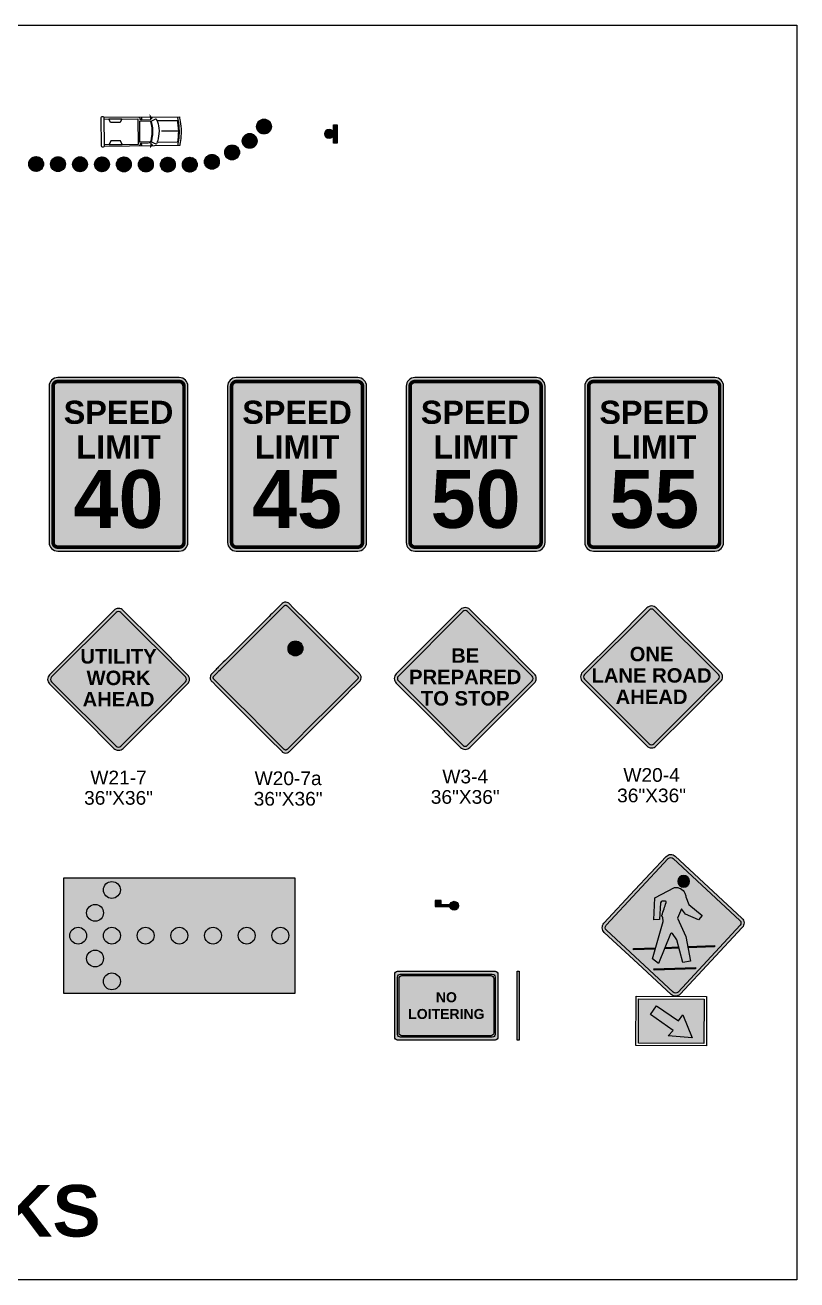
# Model space of a CAD drawing. Header units: inches. Extents: x -12627 to 89034, y -36671 to 6536.
# Drawn here: x 1472 to 2966, y -377 to 2053 of the extents above; entities that cross this region are included whole.
import ezdxf
from ezdxf.enums import TextEntityAlignment as Align

# ---------------------------------------------------------------- set-up
doc = ezdxf.new("R2010")
doc.units = ezdxf.units.IN
doc.header["$MEASUREMENT"] = 0
doc.set_wipeout_variables(frame=1)
doc.layers.add('05 (E) Street Markings', color=9, linetype='Continuous', true_color=0xc0c8ca)
doc.layers.add('07 (E) Equipment', color=1, linetype='Continuous')
doc.layers.add('Traffic Control Plan', color=30, linetype='Continuous')
doc.styles.add('ARIAL', font='arial.ttf')
doc.styles.add('ARIAL BOLD', font='arialbd.ttf')
pattern_1 = [(45, (-129354.1903, 387831.8906), (-0.6331105702, 0.6331105702), [])]

# ---------------------------------------------------------------- blocks, each defined once
blk = doc.blocks.new('UTILITY WORK AHEAD 36x36 W21-7 Orange')
at = {"true_color": 0xff7f00}
h = blk.add_hatch(color=30, dxfattribs=at)
h.dxf.hatch_style = 1
edge = h.paths.add_edge_path()
edge.add_line((-1.59, 48.39), (-12.73, 37.25))
edge.add_line((-12.73, 37.25), (-23.86, 26.11))
edge.add_arc((-22.27, 24.52), 2.25, 135, 225)
edge.add_line((-23.86, 22.93), (-12.73, 11.8))
edge.add_line((-12.73, 11.8), (-1.59, 0.66))
edge.add_arc((0, 2.25), 2.25, 225, 315)
edge.add_line((1.59, 0.66), (12.73, 11.8))
edge.add_line((12.73, 11.8), (23.86, 22.93))
edge.add_arc((22.27, 24.52), 2.25, 315, 405)
edge.add_line((23.86, 26.11), (12.73, 37.25))
edge.add_line((12.73, 37.25), (1.59, 48.39))
edge.add_arc((0, 46.8), 2.25, 45, 135)
at = {"color": 250}
for points in [[(-1.59, 48.39), (-12.73, 37.25), (-23.86, 26.11, 0.414214), (-23.86, 22.93), (-12.73, 11.8), (-1.59, 0.66, 0.414214), (1.59, 0.66), (12.73, 11.8), (23.86, 22.93, 0.414214), (23.86, 26.11), (12.73, 37.25), (1.59, 48.39, 0.414214)], [(0.84, 1.41), (23.11, 23.68, 0.414214), (23.11, 25.36), (0.84, 47.64, 0.414214), (-0.84, 47.64), (-23.11, 25.36, 0.414214), (-23.11, 23.68), (-0.84, 1.41, 0.414214)]]:
    blk.add_lwpolyline(points, format="xyb", close=True, dxfattribs=at)
at = {"color": 250, "style": 'ARIAL BOLD'}
for s, p in [('UTILITY', (0, 32.44)), ('WORK', (0, 25.04)), ('AHEAD', (0, 17.65))]:
    blk.add_text(s, height=5, dxfattribs=at).set_placement(p, align=Align.MIDDLE)
blk.add_wipeout([(-19.15, -3.44), (17.67, -3.44), (17.67, -22.62), (-19.15, -22.62)])
at = {"style": 'ARIAL'}
for tag, p in [('SIGN_NO.', (0, -9.38)), ('SIGN_DIM', (0, -16.45))]:
    blk.add_attdef(tag, text='', height=4.73, dxfattribs=at).set_placement(p, align=Align.MIDDLE)
blk = doc.blocks.new('SPEED LIMIT 24x30 R2-1 White')
at = {"true_color": 0xffffff}
h = blk.add_hatch(color=7, dxfattribs=at)
edge = h.paths.add_edge_path()
edge.add_line((12, 1.5), (12, 28.5))
edge.add_arc((10.5, 28.5), 1.5, 0, 90)
edge.add_line((10.5, 30), (-10.5, 30))
edge.add_arc((-10.5, 28.5), 1.5, 90, 180)
edge.add_line((-12, 28.5), (-12, 1.5))
edge.add_arc((-10.5, 1.5), 1.5, 180, 270)
edge.add_line((-10.5, 0), (10.5, 0))
edge.add_arc((10.5, 1.5), 1.5, 270, 360)
blk.add_lwpolyline([(10.5, 30), (0, 30), (-10.5, 30, 0.41421356), (-12, 28.5), (-12, 15), (-12, 1.5, 0.41421356), (-10.5, 0), (0, 0), (10.5, 0, 0.41421356), (12, 1.5), (12, 15), (12, 28.5, 0.41421356)], format="xyb", close=True)
at = {"color": 18, "true_color": 0x000000, "const_width": 0.625}
blk.add_lwpolyline([(10.5, 29.3125), (-10.5, 29.3125, 0.41421356), (-11.3125, 28.5), (-11.3125, 1.5, 0.41421356), (-10.5, 0.6875), (10.5, 0.6875, 0.41421356), (11.3125, 1.5), (11.3125, 28.5, 0.41421356)], format="xyb", close=True, dxfattribs=at)
at = {"color": 18, "true_color": 0x000000, "style": 'ARIAL BOLD'}
for s, p in [('SPEED', (0, 22)), ('LIMIT', (0, 16))]:
    blk.add_text(s, height=4, dxfattribs=at).set_placement(p, align=Align.CENTER)
blk.add_attdef('SPEED', text='', height=10, dxfattribs=at).set_placement((0, 4), align=Align.CENTER)
blk = doc.blocks.new('traffic cone')
at = {"color": 30, "linetype": 'Continuous', "true_color": 0xff7f00}
for p, q in [((-1.11, 0.01), (-0.01, 1.11)), ((-1.11, -0.11), (0.11, 1.11)), ((-1.1, 0.15), (-0.15, 1.1)), ((-1.09, -0.23), (0.23, 1.09)), ((-1.07, 0.32), (-0.32, 1.07)), ((-1.06, -0.33), (0.33, 1.06)), ((-1.03, -0.43), (0.43, 1.03)), ((-0.99, -0.52), (0.52, 0.99)), ((-0.97, 0.55), (-0.55, 0.97)), ((-0.94, -0.6), (0.6, 0.94)), ((-0.88, -0.68), (0.68, 0.88)), ((-0.82, -0.75), (0.75, 0.82)), ((-0.76, -0.81), (0.81, 0.76)), ((-0.69, -0.88), (0.88, 0.69)), ((-0.61, -0.93), (0.93, 0.61)), ((-0.53, -0.98), (0.98, 0.53)), ((-0.44, -1.02), (1.02, 0.44)), ((-0.35, -1.06), (1.06, 0.35)), ((-0.24, -1.09), (1.09, 0.24)), ((-0.13, -1.11), (1.11, 0.13)), ((-0.01, -1.11), (1.11, 0.01)), ((0.13, -1.11), (1.11, -0.13)), ((0.29, -1.07), (1.07, -0.29)), ((0.51, -0.99), (0.99, -0.51))]:
    blk.add_line(p, q, dxfattribs=at)
blk.add_circle((0, 0), 1.11)
blk = doc.blocks.new('car')
for points in [[(-1.81, 6.17), (-1.81, 7.95), (-2.2, 8.34), (-2.78, 7.8), (-1.97, 7.89), (-1.97, 6.17)], [(1.76, 6.17), (1.76, 7.95), (2.15, 8.34), (2.73, 7.8), (1.92, 7.89), (1.92, 6.17)]]:
    blk.add_hatch(color=256).paths.add_polyline_path(points)
for p, q in [((-2.33, 12.62), (-2.38, 0.43)), ((-1.81, 12.26), (-1.81, 9.14)), ((-0.02, 12.43), (-0.02, 9.71)), ((1.71, 9.06), (1.71, 12.27)), ((2.38, 0.43), (2.27, 12.62)), ((-2.07, 8.85), (-1.75, 8.07)), ((1.65, 8.06), (2.01, 8.85)), ((-2.29, 6.49), (-1.83, 6.49)), ((-1.83, 6.49), (-2.29, 6.11)), ((-1.73, 7.91), (-1.73, 6.22)), ((-1.73, 6.22), (1.67, 6.22)), ((1.67, 6.22), (1.67, 7.89)), ((2.29, 6.49), (1.82, 6.49)), ((1.82, 6.49), (2.29, 6.11)), ((2.02, 5.9), (-2.11, 5.9)), ((-2.11, 5.9), (-2.11, 0.5)), ((2.02, 0.5), (2.02, 5.9)), ((-2.06, 1.24), (-2.06, 3.34)), ((-2.06, 3.34), (-1.47, 3.07)), ((-1.47, 3.07), (-1.47, 1.51)), ((2.08, 3.34), (1.49, 3.07)), ((1.49, 3.07), (1.49, 1.51)), ((2.08, 1.24), (2.08, 3.34)), ((-2.48, 0.28), (-2.48, 0.16)), ((2.33, 0.43), (-2.33, 0.43)), ((-2.33, 0), (2.33, 0)), ((-2.11, 0.5), (2.02, 0.5)), ((-1.47, 1.51), (-2.06, 1.24)), ((1.49, 1.51), (2.08, 1.24)), ((2.48, 0.16), (2.48, 0.28))]:
    blk.add_line(p, q)
for centre, start, end in [((-2.33, 0.28), 90.105, 179.8154), ((-2.33, 0.16), 180.2984, 269.8607), ((2.33, 0.28), 0.1509, 89.7695), ((2.33, 0.16), 270.2648, 359.7352)]:
    blk.add_arc(centre, 0.156, start, end)
for points in [[(-0.05, 12.88), (-1.05, 12.88), (-2.33, 12.62), (-2.33, 12.62)], [(0.03, 12.55), (-0.97, 12.55), (-2.25, 12.3), (-2.25, 12.3)], [(-0.02, 12.43), (-0.63, 12.43), (-1.34, 12.33), (-1.81, 12.26)], [(2.27, 12.62), (2.27, 12.62), (1.01, 12.88), (-0.05, 12.88)], [(1.71, 12.27), (1.26, 12.34), (0.59, 12.43), (-0.02, 12.43)], [(2.3, 12.3), (2.3, 12.3), (1.08, 12.55), (0.03, 12.55)], [(0.03, 9.31), (-1.23, 9.31), (-2.07, 8.85), (-2.07, 8.85)], [(-1.75, 8.07), (-1.75, 8.07), (-0.69, 8.34), (0, 8.34)], [(0.02, 8.18), (-0.67, 8.18), (-1.73, 7.91), (-1.73, 7.91)], [(0, 8.34), (0.68, 8.34), (1.65, 8.06), (1.65, 8.06)], [(1.67, 7.89), (1.67, 7.89), (0.7, 8.18), (0.02, 8.18)], [(2.01, 8.85), (2.01, 8.85), (1.29, 9.31), (0.03, 9.31)]]:
    blk.add_open_spline(points, degree=3)
blk = doc.blocks.new('Arrow Board Double Full')
h = blk.add_hatch(color=250)
h.dxf.hatch_style = 1
h.paths.add_polyline_path([(-48, 48), (48, 48), (48, 0), (-48, 0)])
at = {"true_color": 0xffff00}
h = blk.add_hatch(color=2, dxfattribs=at)
edge = h.paths.add_edge_path()
edge.add_arc((-28, 43), 3.5, 191.4592, 452.8423)
edge.add_arc((-28, 43), 3.5, 92.8423, 191.4592)
h = blk.add_hatch(color=2, dxfattribs=at)
edge = h.paths.add_edge_path()
edge.add_arc((-35, 33.5), 3.5, 191.4592, 452.8423)
edge.add_arc((-35, 33.5), 3.5, 92.8423, 191.4592)
h = blk.add_hatch(color=2, dxfattribs=at)
edge = h.paths.add_edge_path()
edge.add_arc((-42, 24), 3.5, 191.4592, 452.8423)
edge.add_arc((-42, 24), 3.5, 92.8423, 191.4592)
h = blk.add_hatch(color=2, dxfattribs=at)
edge = h.paths.add_edge_path()
edge.add_arc((-28, 24), 3.5, 191.4592, 452.8423)
edge.add_arc((-28, 24), 3.5, 92.8423, 191.4592)
h = blk.add_hatch(color=2, dxfattribs=at)
edge = h.paths.add_edge_path()
edge.add_arc((-14, 24), 3.5, 191.4592, 452.8423)
edge.add_arc((-14, 24), 3.5, 92.8423, 191.4592)
h = blk.add_hatch(color=2, dxfattribs=at)
edge = h.paths.add_edge_path()
edge.add_arc((0, 24), 3.5, 191.4592, 452.8423)
edge.add_arc((0, 24), 3.5, 92.8423, 191.4592)
h = blk.add_hatch(color=2, dxfattribs=at)
edge = h.paths.add_edge_path()
edge.add_arc((14, 24), 3.5, 191.4592, 452.8423)
edge.add_arc((14, 24), 3.5, 92.8423, 191.4592)
h = blk.add_hatch(color=2, dxfattribs=at)
edge = h.paths.add_edge_path()
edge.add_arc((28, 24), 3.5, 191.4592, 452.8423)
edge.add_arc((28, 24), 3.5, 92.8423, 191.4592)
h = blk.add_hatch(color=2, dxfattribs=at)
edge = h.paths.add_edge_path()
edge.add_arc((42, 24), 3.5, 191.4592, 452.8423)
edge.add_arc((42, 24), 3.5, 92.8423, 191.4592)
h = blk.add_hatch(color=2, dxfattribs=at)
edge = h.paths.add_edge_path()
edge.add_arc((-35, 14.5), 3.5, 191.4592, 452.8423)
edge.add_arc((-35, 14.5), 3.5, 92.8423, 191.4592)
h = blk.add_hatch(color=2, dxfattribs=at)
edge = h.paths.add_edge_path()
edge.add_arc((-28, 5), 3.5, 191.4592, 452.8423)
edge.add_arc((-28, 5), 3.5, 92.8423, 191.4592)
blk.add_lwpolyline([(-48, 48), (48, 48), (48, 0), (-48, 0)], close=True)
at = {"color": 2, "true_color": 0xffff00}
for centre in [(-28, 43), (-35, 33.5), (-42, 24), (-28, 24), (-14, 24), (0, 24), (14, 24), (28, 24), (42, 24), (-35, 14.5), (-28, 5)]:
    blk.add_circle(centre, 3.5, dxfattribs=at)
blk = doc.blocks.new('4U6')
at = {"true_color": 0xff7f00}
h = blk.add_hatch(color=30, dxfattribs=at)
h.dxf.hatch_style = 1
edge = h.paths.add_edge_path()
edge.add_line((19997.4, -24140.9), (19935, -24203.2))
edge.add_line((19935, -24203.2), (19872.6, -24265.6))
edge.add_arc((19881.5, -24274.5), 12.6, 135, 225)
edge.add_line((19872.6, -24283.4), (19935, -24345.8))
edge.add_line((19935, -24345.8), (19997.4, -24408.2))
edge.add_arc((20006.3, -24399.3), 12.6, 225, 315)
edge.add_line((20015.2, -24408.2), (20077.5, -24345.8))
edge.add_line((20077.5, -24345.8), (20139.9, -24283.4))
edge.add_arc((20131, -24274.5), 12.6, 315, 405)
edge.add_line((20139.9, -24265.6), (20077.5, -24203.2))
edge.add_line((20077.5, -24203.2), (20015.2, -24140.9))
edge.add_arc((20006.3, -24149.8), 12.6, 45, 135)
at = {"color": 250}
for points in [[(19997.4, -24140.9), (19935, -24203.2), (19872.6, -24265.6, 0.414214), (19872.6, -24283.4), (19935, -24345.8), (19997.4, -24408.2, 0.414214), (20015.2, -24408.2), (20077.5, -24345.8), (20139.9, -24283.4, 0.414214), (20139.9, -24265.6), (20077.5, -24203.2), (20015.2, -24140.9, 0.414214)], [(20011, -24404), (20135.7, -24279.2, 0.414214), (20135.7, -24269.8), (20011, -24145.1, 0.414214), (20001.6, -24145.1), (19876.8, -24269.8, 0.414214), (19876.8, -24279.2), (20001.6, -24404, 0.414214)]]:
    blk.add_lwpolyline(points, format="xyb", close=True, dxfattribs=at)
at = {"color": 250, "style": 'ARIAL BOLD'}
for s, p in [('ONE', (20006.3, -24230.2)), ('LANE ROAD', (20006.3, -24271.6)), ('AHEAD', (20006.3, -24313))]:
    blk.add_text(s, height=28, dxfattribs=at).set_placement(p, align=Align.MIDDLE)
blk.add_wipeout([(19912.6, -24441.1), (20097.1, -24441.1), (20097.1, -24525.2), (19912.6, -24525.2)])
at = {"style": 'ARIAL'}
for tag, p in [('W21-4', (20006.3, -24464.4)), ('36"X36"', (20006.3, -24504))]:
    blk.add_attdef(tag, text='', height=26.5, dxfattribs=at).set_placement(p, align=Align.MIDDLE)
blk = doc.blocks.new('QE')
at = {"true_color": 0xff7f00}
h = blk.add_hatch(color=30, dxfattribs=at)
h.dxf.hatch_style = 1
edge = h.paths.add_edge_path()
edge.add_line((20393.5, -23787.5), (20331.1, -23849.8))
edge.add_line((20331.1, -23849.8), (20268.8, -23912.2))
edge.add_arc((20277.7, -23921.1), 12.6, 135, 225)
edge.add_line((20268.8, -23930), (20331.1, -23992.4))
edge.add_line((20331.1, -23992.4), (20393.5, -24054.7))
edge.add_arc((20402.4, -24045.8), 12.6, 225, 315)
edge.add_line((20411.3, -24054.7), (20473.7, -23992.4))
edge.add_line((20473.7, -23992.4), (20536.1, -23930))
edge.add_arc((20527.1, -23921.1), 12.6, 315, 405)
edge.add_line((20536.1, -23912.2), (20473.7, -23849.8))
edge.add_line((20473.7, -23849.8), (20411.3, -23787.5))
edge.add_arc((20402.4, -23796.4), 12.6, 45, 135)
at = {"color": 250}
for points in [[(20393.5, -23787.5), (20331.1, -23849.8), (20268.8, -23912.2, 0.414214), (20268.8, -23930), (20331.1, -23992.4), (20393.5, -24054.7, 0.414214), (20411.3, -24054.7), (20473.7, -23992.4), (20536.1, -23930, 0.414214), (20536.1, -23912.2), (20473.7, -23849.8), (20411.3, -23787.5, 0.414214)], [(20407.1, -24050.5), (20531.8, -23925.8, 0.414214), (20531.8, -23916.4), (20407.1, -23791.7, 0.414214), (20397.7, -23791.7), (20273, -23916.4, 0.414214), (20273, -23925.8), (20397.7, -24050.5, 0.414214)]]:
    blk.add_lwpolyline(points, format="xyb", close=True, dxfattribs=at)
at = {"color": 250, "style": 'ARIAL BOLD'}
for s, p in [('BE', (20402.4, -23876.8)), ('PREPARED', (20402.4, -23918.2)), ('TO STOP', (20402.4, -23959.6))]:
    blk.add_text(s, height=28, dxfattribs=at).set_placement(p, align=Align.MIDDLE)
blk.add_wipeout([(20294.5, -24076.1), (20515.3, -24076.1), (20515.3, -24179.4), (20294.5, -24179.4)])
at = {"style": 'ARIAL'}
for tag, p in [('SIGN_NO.', (20402.4, -24111)), ('SIGN_DIM', (20402.4, -24150.5))]:
    blk.add_attdef(tag, text='', height=26.5, dxfattribs=at).set_placement(p, align=Align.MIDDLE)
blk = doc.blocks.new('HT')
at = {"true_color": 0xff7f00}
h = blk.add_hatch(color=30, dxfattribs=at)
h.dxf.hatch_style = 1
edge = h.paths.add_edge_path()
edge.add_line((23659.9, -23498.5), (23796.1, -23362.3))
edge.add_spline(control_points=[(23796.1, -23362.3), (23799.9, -23358.4), (23806.3, -23358.4), (23810.1, -23362.3)], knot_values=[0, 0, 0, 0, 1, 1, 1, 1], degree=3, periodic=0)
edge.add_line((23810.1, -23362.3), (23946.4, -23498.5))
edge.add_spline(control_points=[(23946.4, -23498.5), (23950.3, -23502.4), (23950.3, -23508.7), (23946.4, -23512.6)], knot_values=[0, 0, 0, 0, 1, 1, 1, 1], degree=3, periodic=0)
edge.add_line((23946.4, -23512.6), (23810.2, -23648.8))
edge.add_spline(control_points=[(23810.2, -23648.8), (23806.3, -23652.6), (23800, -23652.6), (23796.1, -23648.8)], knot_values=[0, 0, 0, 0, 1, 1, 1, 1], degree=3, periodic=0)
edge.add_line((23796.1, -23648.8), (23659.9, -23512.6))
edge.add_spline(control_points=[(23659.9, -23512.6), (23656, -23508.7), (23656, -23502.4), (23659.9, -23498.5)], knot_values=[0, 0, 0, 0, 1, 1, 1, 1], degree=3, periodic=0)
h = blk.add_hatch(color=30, dxfattribs=at)
h.dxf.hatch_style = 1
edge = h.paths.add_edge_path()
edge.add_line((23663.6, -23502.3), (23799.9, -23366.1))
edge.add_spline(control_points=[(23799.9, -23366.1), (23801.7, -23364.3), (23804.6, -23364.3), (23806.3, -23366.1)], knot_values=[0, 0, 0, 0, 1, 1, 1, 1], degree=3, periodic=0)
edge.add_line((23806.3, -23366.1), (23942.6, -23502.3))
edge.add_spline(control_points=[(23942.6, -23502.3), (23944.4, -23504.1), (23944.4, -23507), (23942.6, -23508.8)], knot_values=[0, 0, 0, 0, 1, 1, 1, 1], degree=3, periodic=0)
edge.add_line((23942.6, -23508.8), (23806.4, -23645))
edge.add_spline(control_points=[(23806.4, -23645), (23804.6, -23646.8), (23801.7, -23646.8), (23799.9, -23645)], knot_values=[0, 0, 0, 0, 1, 1, 1, 1], degree=3, periodic=0)
edge.add_line((23799.9, -23645), (23663.6, -23508.8))
edge.add_spline(control_points=[(23663.6, -23508.8), (23661.9, -23507), (23661.9, -23504.1), (23663.6, -23502.3)], knot_values=[0, 0, 0, 0, 1, 1, 1, 1], degree=3, periodic=0)
h = blk.add_hatch(color=7)
edge = h.paths.add_edge_path()
edge.add_arc((23822.1, -23449), 14.4, 0, 360)
h = blk.add_hatch(color=7)
h.paths.add_polyline_path([(23754.8, -23463.8), (23840.3, -23463.8), (23872.1, -23470.1), (23877.2, -23455.2), (23885.7, -23457), (23879, -23484.5), (23840.7, -23481.7), (23848, -23594.9), (23839.5, -23594.9), (23823.6, -23530.1), (23812.9, -23594.9), (23804.8, -23594.9), (23804.1, -23481.9), (23754.8, -23472.4)])
h.paths.add_polyline_path([(23714.5, -23463.8), (23751.6, -23463.8), (23751.6, -23509.9), (23714.5, -23509.9), (23714.5, -23463.8), (23714.5, -23509.9)])
at = {"color": 7}
blk.add_circle((23822.1, -23449), 14.4, dxfattribs=at)
at = {"color": 7, "linetype": 'Continuous'}
blk.add_arc((23812.8, -23359.6), 3.81, 225, 225.0126, dxfattribs=at)
for points, knots in [([(23810.1, -23362.3), (23855.1, -23407.2), (23900.1, -23452.2), (23945.5, -23497.6), (23945.9, -23498), (23946.4, -23498.5), (23947.1, -23499.2), (23947.6, -23499.9), (23948.5, -23501.5), (23948.8, -23502.3), (23949.4, -23504.9), (23949.4, -23506.8), (23948.5, -23509.6), (23948, -23510.7), (23947, -23512), (23946.7, -23512.3), (23946.4, -23512.6), (23901.5, -23557.5), (23856.5, -23602.5), (23811.1, -23647.9), (23810.7, -23648.3), (23810.2, -23648.8), (23809.5, -23649.4), (23808.8, -23650), (23807.2, -23650.9), (23806.4, -23651.2), (23803.8, -23651.8), (23801.9, -23651.8), (23799.1, -23650.9), (23798, -23650.4), (23796.7, -23649.4), (23796.4, -23649.1), (23796.1, -23648.8), (23751.1, -23603.8), (23706.2, -23558.9), (23660.8, -23513.5), (23660.3, -23513), (23659.9, -23512.6), (23659.2, -23511.9), (23658.6, -23511.1), (23657.7, -23509.5), (23657.4, -23508.7), (23656.8, -23506), (23656.9, -23504.1), (23657.5, -23502.2), (23657.6, -23502), (23657.8, -23501.4), (23658, -23501), (23658.3, -23500.5), (23658.4, -23500.3), (23658.7, -23499.8), (23658.9, -23499.6), (23659.2, -23499.2), (23659.3, -23499.1), (23659.4, -23498.9), (23659.5, -23498.8), (23659.7, -23498.7), (23659.7, -23498.6), (23659.7, -23498.6), (23659.8, -23498.6), (23659.8, -23498.5), (23659.8, -23498.5), (23659.8, -23498.5), (23659.8, -23498.5), (23659.8, -23498.5), (23659.8, -23498.5), (23659.8, -23498.5), (23659.9, -23498.5), (23659.9, -23498.4), (23659.9, -23498.4), (23660, -23498.4), (23660, -23498.3), (23660.1, -23498.2), (23660.2, -23498.2), (23660.4, -23498), (23660.5, -23497.8), (23660.9, -23497.4), (23661.2, -23497.1), (23662, -23496.3), (23662.5, -23495.8), (23664.2, -23494.2), (23665.2, -23493.1), (23668.5, -23489.9), (23670.6, -23487.7), (23677.1, -23481.2), (23681.4, -23476.9), (23694.4, -23464), (23703, -23455.3), (23728.9, -23429.5), (23746.1, -23412.2), (23767, -23391.4), (23770.5, -23387.8), (23781.2, -23377.1), (23788.3, -23370), (23795.6, -23362.8), (23795.7, -23362.7), (23795.8, -23362.5), (23795.9, -23362.5), (23796, -23362.4), (23796, -23362.3), (23796, -23362.3), (23796.1, -23362.3), (23796.1, -23362.3), (23796.1, -23362.3), (23796.1, -23362.3), (23796.1, -23362.3), (23796.1, -23362.3), (23796.1, -23362.3), (23796.1, -23362.3), (23796.1, -23362.3), (23796.1, -23362.2), (23796.1, -23362.2), (23796.1, -23362.2), (23796.2, -23362.2), (23796.2, -23362.1), (23796.3, -23362.1), (23796.4, -23361.9), (23796.5, -23361.9), (23796.8, -23361.6), (23797, -23361.5), (23797.5, -23361.1), (23797.9, -23360.8), (23799.1, -23360.1), (23800, -23359.8), (23802.6, -23359.2), (23804.5, -23359.3), (23807.3, -23360.2), (23808.3, -23360.8), (23809.6, -23361.8), (23809.9, -23362), (23810.1, -23362.3)], [0, 0, 0, 0, 0.989968, 0.989968, 0.999968, 0.999968, 0.999968, 1.172945, 1.172945, 1.345922, 1.345922, 1.693308, 1.693308, 1.921455, 1.921455, 1.999352, 1.999352, 1.999352, 2.989293, 2.989293, 2.999292, 2.999292, 2.999292, 3.172266, 3.172266, 3.34524, 3.34524, 3.692618, 3.692618, 3.920767, 3.920767, 3.998723, 3.998723, 3.998723, 4.988664, 4.988664, 4.998663, 4.998663, 4.998663, 5.174286, 5.174286, 5.349909, 5.349909, 5.70449, 5.70449, 5.746894, 5.746894, 5.831704, 5.831704, 5.865745, 5.865745, 5.933828, 5.933828, 5.949741, 5.949741, 5.981566, 5.981566, 5.986168, 5.986168, 5.995371, 5.995371, 5.996933, 5.996933, 5.997896, 5.997896, 5.99826, 5.99826, 5.998631, 5.998631, 5.999002, 5.999002, 5.999745, 5.999745, 6.00123, 6.00123, 6.0042, 6.0042, 6.010139, 6.010139, 6.022019, 6.022019, 6.045778, 6.045778, 6.093295, 6.093295, 6.188331, 6.188331, 6.378402, 6.378402, 6.758544, 6.758544, 6.836985, 6.836985, 6.993867, 6.993867, 6.996208, 6.996208, 6.997505, 6.997505, 6.998209, 6.998209, 6.998381, 6.998381, 6.998554, 6.998554, 6.9989, 6.9989, 6.999591, 6.999591, 7.000973, 7.000973, 7.003738, 7.003738, 7.009268, 7.009268, 7.020326, 7.020326, 7.042444, 7.042444, 7.08668, 7.08668, 7.175151, 7.175151, 7.352094, 7.352094, 7.702242, 7.702242, 7.930094, 7.930094, 7.998344, 7.998344, 7.998344, 7.998344]), ([(23664.1, -23502.7), (23664.1, -23502.7), (23664.1, -23502.7), (23664.1, -23502.6), (23664.1, -23502.6), (23664.2, -23502.6), (23664.2, -23502.6), (23664.3, -23502.5), (23664.3, -23502.4), (23664.5, -23502.3), (23664.6, -23502.2), (23664.9, -23501.9), (23665.1, -23501.7), (23665.7, -23501), (23666.1, -23500.6), (23667.4, -23499.4), (23668.2, -23498.5), (23670.7, -23496), (23672.4, -23494.3), (23677.4, -23489.3), (23680.8, -23486), (23690.8, -23476), (23697.5, -23469.3), (23717.5, -23449.3), (23730.9, -23435.9), (23756.3, -23410.4), (23768.4, -23398.4), (23784.8, -23382), (23789, -23377.7), (23794.8, -23372), (23796.3, -23370.5), (23798.3, -23368.4), (23798.9, -23367.9), (23799.6, -23367.2), (23799.8, -23367), (23800, -23366.7), (23800.1, -23366.7), (23800.2, -23366.6), (23800.2, -23366.5), (23800.2, -23366.5), (23800.2, -23366.5), (23800.3, -23366.5), (23800.3, -23366.5), (23800.3, -23366.5)], [5.998274, 5.998274, 5.998274, 5.998274, 5.99858, 5.99858, 5.998885, 5.998885, 5.99946, 5.99946, 6.000609, 6.000609, 6.002908, 6.002908, 6.007507, 6.007507, 6.016704, 6.016704, 6.035098, 6.035098, 6.071885, 6.071885, 6.145461, 6.145461, 6.292612, 6.292612, 6.586913, 6.586913, 6.85315, 6.85315, 6.947118, 6.947118, 6.980284, 6.980284, 6.99199, 6.99199, 6.996121, 6.996121, 6.99758, 6.99758, 6.998094, 6.998094, 6.998273, 6.998273, 6.998375, 6.998375, 6.998375, 6.998375]), ([(23800.3, -23366.5), (23800.5, -23366.2), (23800.8, -23366), (23801.3, -23365.7), (23801.6, -23365.6), (23802.3, -23365.4), (23802.8, -23365.3), (23803.5, -23365.3), (23803.8, -23365.4), (23804.4, -23365.5), (23804.7, -23365.6), (23805.2, -23365.9), (23805.4, -23366), (23805.8, -23366.3), (23805.8, -23366.4), (23805.9, -23366.5)], [6.9983876, 6.9983876, 6.9983876, 6.9983876, 7.1512713, 7.1512713, 7.3041549, 7.3041549, 7.5137881, 7.5137881, 7.6679368, 7.6679368, 7.8060485, 7.8060485, 7.9441602, 7.9441602, 7.9983438, 7.9983438, 7.9983438, 7.9983438]), ([(23805.9, -23366.5), (23850.9, -23411.4), (23895.9, -23456.4), (23941.3, -23501.8), (23941.7, -23502.2), (23942.2, -23502.7)], [0, 0, 0, 0, 0.9899025, 0.9899025, 0.9999015, 0.9999015, 0.9999015, 0.9999015]), ([(23664.1, -23508.4), (23663.8, -23508.1), (23663.6, -23507.9), (23663.3, -23507.4), (23663.2, -23507.1), (23663, -23506.5), (23662.9, -23506.2), (23662.9, -23505.6), (23662.9, -23505.3), (23663, -23504.6), (23663.1, -23504.2), (23663.4, -23503.5), (23663.6, -23503.2), (23663.9, -23502.9), (23664, -23502.8), (23664.1, -23502.7)], [4.9998417, 4.9998417, 4.9998417, 4.9998417, 5.1446272, 5.1446272, 5.2894127, 5.2894127, 5.4341982, 5.4341982, 5.5789837, 5.5789837, 5.7801078, 5.7801078, 5.9480658, 5.9480658, 5.9982455, 5.9982455, 5.9982455, 5.9982455]), ([(23800.3, -23644.6), (23755.3, -23599.6), (23710.4, -23554.7), (23665, -23509.3), (23664.5, -23508.8), (23664.1, -23508.4)], [3.9987795, 3.9987795, 3.9987795, 3.9987795, 4.9885988, 4.9885988, 4.998597, 4.998597, 4.998597, 4.998597]), ([(23942.2, -23508.4), (23897.2, -23553.3), (23852.3, -23598.3), (23806.9, -23643.6), (23806.5, -23644.1), (23806, -23644.6)], [1.9994134, 1.9994134, 1.9994134, 1.9994134, 2.9892325, 2.9892325, 2.9992307, 2.9992307, 2.9992307, 2.9992307]), ([(23942.2, -23502.7), (23942.4, -23502.9), (23942.6, -23503.2), (23942.9, -23503.7), (23943, -23503.9), (23943.2, -23504.5), (23943.3, -23504.8), (23943.4, -23505.4), (23943.4, -23505.7), (23943.3, -23506.4), (23943.2, -23506.7), (23942.9, -23507.4), (23942.7, -23507.8), (23942.4, -23508.2), (23942.3, -23508.3), (23942.2, -23508.4)], [1.0011538, 1.0011538, 1.0011538, 1.0011538, 1.1437498, 1.1437498, 1.2863457, 1.2863457, 1.4289417, 1.4289417, 1.5715376, 1.5715376, 1.7554983, 1.7554983, 1.939459, 1.939459, 1.9982481, 1.9982481, 1.9982481, 1.9982481]), ([(23806, -23644.6), (23805.8, -23644.8), (23805.5, -23645), (23805, -23645.3), (23804.8, -23645.4), (23804.2, -23645.6), (23803.9, -23645.7), (23803.3, -23645.7), (23803, -23645.7), (23802.3, -23645.7), (23801.9, -23645.6), (23801.2, -23645.3), (23800.9, -23645.1), (23800.5, -23644.7), (23800.4, -23644.7), (23800.3, -23644.6)], [3.0003915, 3.0003915, 3.0003915, 3.0003915, 3.1429778, 3.1429778, 3.2855641, 3.2855641, 3.4281504, 3.4281504, 3.5707368, 3.5707368, 3.7547437, 3.7547437, 3.9387507, 3.9387507, 3.9977061, 3.9977061, 3.9977061, 3.9977061])]:
    blk.add_open_spline(points, degree=3, knots=knots, dxfattribs=at)
blk.add_wipeout([(23706.9, -23669.4), (23909.9, -23669.4), (23909.9, -23769.3), (23706.9, -23769.3)])
at = {"style": 'ARIAL'}
for tag, p in [('SIGN_NO.', (23807.9, -23700.4)), ('SIGN_DIM', (23807.9, -23740))]:
    blk.add_attdef(tag, text='', height=26.5, dxfattribs=at).set_placement(p, align=Align.MIDDLE)
blk = doc.blocks.new('A$C206D0BBD')
at = {"true_color": 0xff7f00}
h = blk.add_hatch(color=30, dxfattribs=at)
h.dxf.hatch_style = 1
edge = h.paths.add_edge_path()
edge.add_line((-8.9, -3.7), (-71.3, -66.1))
edge.add_line((-71.3, -66.1), (-133.6, -128.4))
edge.add_arc((-124.7, -137.3), 12.6, 135, 225)
edge.add_line((-133.6, -146.2), (-71.3, -208.6))
edge.add_line((-71.3, -208.6), (-8.9, -271))
edge.add_arc((0, -262.1), 12.6, 225, 315)
edge.add_line((8.9, -271), (71.3, -208.6))
edge.add_line((71.3, -208.6), (133.6, -146.2))
edge.add_arc((124.7, -137.3), 12.6, 315, 405)
edge.add_line((133.6, -128.4), (71.3, -66.1))
edge.add_line((71.3, -66.1), (8.9, -3.7))
edge.add_arc((0, -12.6), 12.6, 45, 135)
at = {"true_color": 0x000000}
h = blk.add_hatch(color=18, dxfattribs=at)
h.dxf.hatch_style = 1
h.paths.add_polyline_path([(-12.2, -53, 1), (-34.8, -53, 1)])
h = blk.add_hatch(color=18, dxfattribs=at)
h.dxf.hatch_style = 1
h.paths.add_polyline_path([(-17.3, -105.8), (-8.7, -123.7), (-23.7, -160.1), (-31.1, -207.8), (-16, -210.2), (-5.9, -165.5), (1.4, -153.9, -0.60626), (5.7, -153.4), (31.1, -210.3), (42.5, -200.8), (19.2, -129.4), (19.2, -121.1, 0.446873), (21.1, -117.5, 0.000513), (11.9, -92.5, -0.502986), (13.7, -89.8, -0.028864), (19.8, -89.8, -0.365509), (22.6, -92.5), (25.8, -125.2), (37.2, -125.2), (33.2, -82.7), (-5.2, -64.5, 0.342513), (-25, -76, 0.083083), (-26.5, -82.9), (-31.5, -98.4), (-56.5, -120.5), (-49.4, -128.5), (-24.4, -116.3)])
at = {"true_color": 0xff7f00}
h = blk.add_hatch(color=30, dxfattribs=at)
h.dxf.hatch_style = 1
h.paths.add_polyline_path([(75.6, -362.9), (72, -277), (-54.7, -282.2), (-51.2, -368.2)])
at = {"true_color": 0x000000}
h = blk.add_hatch(color=18, dxfattribs=at)
h.dxf.hatch_style = 1
h.paths.add_polyline_path([(49.9, -308.1), (37.6, -291.6), (-3.9, -322.5), (-12.4, -311.1), (-29, -356.4), (17.3, -350.7), (7.6, -340.5)])
at = {"color": 250}
for points in [[(-8.9, -3.7), (-71.3, -66.1), (-133.6, -128.4, 0.414214), (-133.6, -146.2), (-71.3, -208.6), (-8.9, -271, 0.414214), (8.9, -271), (71.3, -208.6), (133.6, -146.2, 0.414214), (133.6, -128.4), (71.3, -66.1), (8.9, -3.7, 0.414214)], [(4.7, -266.8), (129.4, -142, 0.414214), (129.4, -132.6), (4.7, -7.9, 0.414214), (-4.7, -7.9), (-129.4, -132.6, 0.414214), (-129.4, -142), (-4.7, -266.8, 0.414214)], [(42.5, -200.8), (19.2, -129.4), (19.2, -121.1, 0.446873), (21.1, -117.5, 0.000513), (11.9, -92.5, -0.502986), (13.7, -89.8, -0.028864), (19.8, -89.8, -0.372108), (22.6, -92.6), (25.8, -125.2), (37.2, -125.2), (33.2, -82.7), (-5.2, -64.5, 0.342513), (-25, -76, 0.083083), (-26.5, -82.9), (-31.5, -98.4), (-56.5, -120.5), (-49.4, -128.5), (-24.4, -116.3), (-17.3, -105.8), (-8.7, -123.7), (-23.7, -160.1), (-31.1, -207.8), (-16, -210.2), (-5.9, -165.5), (1.9, -153.1, -0.477738), (5.7, -153.4), (31.1, -210.3)]]:
    blk.add_lwpolyline(points, format="xyb", close=True, dxfattribs=at)
for points in [[(-26.7, -179.4), (-78.6, -179.4), (-78.6, -182), (-27.1, -182)], [(-9.6, -182), (18.5, -182)], [(17.3, -179.4), (-9, -179.4)], [(78.1, -179.4), (35.6, -179.4)], [(36.4, -182), (78.1, -182), (78.1, -179.4)]]:
    blk.add_lwpolyline(points, dxfattribs=at)
for points in [[(40.2, -220.4), (-40.3, -220.4), (-40.3, -222.9), (40.2, -222.9)], [(80.5, -367.5), (76.6, -272), (-59.7, -277.6), (-55.7, -373.1)], [(75.6, -362.9), (72, -277), (-54.7, -282.2), (-51.2, -368.2)], [(49.9, -308.1), (37.6, -291.6), (-3.9, -322.5), (-12.4, -311.1), (-29, -356.4), (17.3, -350.7), (7.6, -340.5)]]:
    blk.add_lwpolyline(points, close=True, dxfattribs=at)
blk.add_circle((-23.5, -53), 11.3, dxfattribs=at)
blk = doc.blocks.new('NL_SIGN_FR')
at = {"layer": '05 (E) Street Markings'}
h = blk.add_hatch(color=7, dxfattribs=at)
h.dxf.hatch_style = 1
edge = h.paths.add_edge_path()
edge.add_line((-8.5, 6), (8.5, 6))
edge.add_arc((8.5, 5.5), 0.5, 0, 90, ccw=False)
edge.add_line((9, 5.5), (9, -5.5))
edge.add_arc((8.5, -5.5), 0.5, -90, 0, ccw=False)
edge.add_line((8.5, -6), (-8.5, -6))
edge.add_arc((-8.5, -5.5), 0.5, 180, 270, ccw=False)
edge.add_line((-9, -5.5), (-9, 5.5))
edge.add_arc((-8.5, 5.5), 0.5, 90, 180, ccw=False)
edge = h.paths.add_edge_path(flags=16)
edge.add_line((-8, 5.5), (8, 5.5))
edge.add_arc((8, 5), 0.5, 0, 90, ccw=False)
edge.add_line((8.5, 5), (8.5, -5))
edge.add_arc((8, -5), 0.5, -90, 0, ccw=False)
edge.add_line((8, -5.5), (-8, -5.5))
edge.add_arc((-8, -5), 0.5, 180, 270, ccw=False)
edge.add_line((-8.5, -5), (-8.5, 5))
edge.add_arc((-8, 5), 0.5, 90, 180, ccw=False)
at = {"layer": '05 (E) Street Markings', "true_color": 0x000000}
h = blk.add_hatch(color=18, dxfattribs=at)
h.dxf.hatch_style = 1
edge = h.paths.add_edge_path()
edge.add_line((-8, 5.5), (8, 5.5))
edge.add_arc((8, 5), 0.5, 0, 90, ccw=False)
edge.add_line((8.5, 5), (8.5, -5))
edge.add_arc((8, -5), 0.5, -90, 0, ccw=False)
edge.add_line((8, -5.5), (-8, -5.5))
edge.add_arc((-8, -5), 0.5, 180, 270, ccw=False)
edge.add_line((-8.5, -5), (-8.5, 5))
edge.add_arc((-8, 5), 0.5, 90, 180, ccw=False)
edge = h.paths.add_edge_path(flags=16)
edge.add_line((-7.75, 5.25), (7.75, 5.25))
edge.add_arc((7.75, 4.75), 0.5, 0, 90, ccw=False)
edge.add_line((8.25, 4.75), (8.25, -4.75))
edge.add_arc((7.75, -4.75), 0.5, -90, 0, ccw=False)
edge.add_line((7.75, -5.25), (-7.75, -5.25))
edge.add_arc((-7.75, -4.75), 0.5, 180, 270, ccw=False)
edge.add_line((-8.25, -4.75), (-8.25, 4.75))
edge.add_arc((-7.75, 4.75), 0.5, 90, 180, ccw=False)
at = {"layer": '05 (E) Street Markings'}
h = blk.add_hatch(color=7, dxfattribs=at)
h.dxf.hatch_style = 1
edge = h.paths.add_edge_path()
edge.add_line((-7.75, 5.25), (7.75, 5.25))
edge.add_arc((7.75, 4.75), 0.5, 0, 90, ccw=False)
edge.add_line((8.25, 4.75), (8.25, -4.75))
edge.add_arc((7.75, -4.75), 0.5, -90, 0, ccw=False)
edge.add_line((7.75, -5.25), (-7.75, -5.25))
edge.add_arc((-7.75, -4.75), 0.5, 180, 270, ccw=False)
edge.add_line((-8.25, -4.75), (-8.25, 4.75))
edge.add_arc((-7.75, 4.75), 0.5, 90, 180, ccw=False)
for points in [[(-8.5, 6), (8.5, 6, -0.414214), (9, 5.5), (9, -5.5, -0.414214), (8.5, -6), (-8.5, -6, -0.414214), (-9, -5.5), (-9, 5.5, -0.414214)], [(-8, 5.5), (8, 5.5, -0.414214), (8.5, 5), (8.5, -5, -0.414214), (8, -5.5), (-8, -5.5, -0.414214), (-8.5, -5), (-8.5, 5, -0.414214)], [(-7.75, 5.25), (7.75, 5.25, -0.414214), (8.25, 4.75), (8.25, -4.75, -0.414214), (7.75, -5.25), (-7.75, -5.25, -0.414214), (-8.25, -4.75), (-8.25, 4.75, -0.414214)]]:
    blk.add_lwpolyline(points, format="xyb", close=True)
at = {"color": 18, "true_color": 0x000000, "insert": (0, 0), "char_height": 1.75, "attachment_point": 5, "style": 'ARIAL BOLD'}
blk.add_mtext_dynamic_manual_height_columns('NO \\PLOITERING', width=23.844, gutter_width=50, heights=[0], dxfattribs=at)
blk = doc.blocks.new('NL_SIGN_SD')
at = {"layer": '05 (E) Street Markings'}
h = blk.add_hatch(color=7, dxfattribs=at)
h.dxf.hatch_style = 1
h.paths.add_polyline_path([(0, 6), (0.375, 6), (0.375, -6), (0, -6)])
blk.add_lwpolyline([(0, 6), (0.375, 6), (0.375, -6), (0, -6)], close=True)
blk = doc.blocks.new('FLAGGER ICON')
h = blk.add_hatch(color=1)
h.dxf.hatch_style = 1
h.paths.add_polyline_path([(-37.1, 1.8), (-25.6, 1.8), (-25.6, 10), (-37.1, 10)])
h = blk.add_hatch(color=1)
h.dxf.hatch_style = 1
h.paths.add_polyline_path([(-8.5, 1.8), (-37.1, 1.8), (-37.1, -1.8), (-8.5, -1.8)])
h = blk.add_hatch(color=1)
h.dxf.hatch_style = 1
edge = h.paths.add_edge_path()
edge.add_arc((0, 0), 8.46, 0, 360)
at = {"color": 1}
for points in [[(-37.1, 1.8), (-25.6, 1.8), (-25.6, 10), (-37.1, 10)], [(-8.5, 1.8), (-37.1, 1.8), (-37.1, -1.8), (-8.5, -1.8)]]:
    blk.add_lwpolyline(points, close=True, dxfattribs=at)
blk.add_circle((0, 0), 8.46, dxfattribs=at)
blk = doc.blocks.new('BARRICADE (SIGN)')
at = {"true_color": 0x939598}
h = blk.add_hatch(dxfattribs=at)
h.set_pattern_fill('ANSI31', color=252, scale=7.162828)
h.set_pattern_definition(pattern_1)
h.paths.add_polyline_path([(-15.7, 17.8), (-15.7, -17.8), (-8.5, -17.8), (-8.5, 17.8)])
h = blk.add_hatch(dxfattribs=at)
h.set_pattern_fill('ANSI31', color=252, scale=7.162828)
h.set_pattern_definition(pattern_1)
edge = h.paths.add_edge_path()
edge.add_arc((0, 0), 8.46, 0, 360)
blk.add_lwpolyline([(-15.7, 17.8), (-15.7, -17.8), (-8.5, -17.8), (-8.5, 17.8)], close=True)
blk.add_circle((0, 0), 8.46)

msp = doc.modelspace()

# ---------------------------------------------------------------- block references
msp.add_blockref('FLAGGER ICON', (2302.5, 347.5))
at = {"layer": '07 (E) Equipment', "xscale": 11.09792578385287, "yscale": 11.09792578385287, "zscale": 11.09792578385287}
for name, p in [('NL_SIGN_FR', (2287.2, 153.9)), ('NL_SIGN_SD', (2424.2, 153.9))]:
    msp.add_blockref(name, p, dxfattribs=at)
at = {"layer": 'Traffic Control Plan'}
for name, p, xscale, yscale, zscale, rotation in [('car', (1619.4, 1845.8), -12, 12, 12, 270.7101605928512), ('traffic cone', (1934.3, 1856.1), 12.93139230542361, 12.93139230542361, 12.93139230542361, 269.7602195512677), ('traffic cone', (1906.6, 1828.3), 12.93139230542361, 12.93139230542361, 12.93139230542361, 269.7602195512677), ('traffic cone', (1493.3, 1783.5), 12.93139230542361, 12.93139230542361, 12.93139230542361, 269.7602195512677), ('traffic cone', (1833.5, 1787.8), 12.93139230542361, 12.93139230542361, 12.93139230542361, 269.7602195512677), ('traffic cone', (1872.6, 1806), 12.93139230542361, 12.93139230542361, 12.93139230542361, 269.7602195512677), ('traffic cone', (1535.7, 1783.3), 12.93139230542361, 12.93139230542361, 12.93139230542361, 269.7602195512677), ('traffic cone', (1578.2, 1783.1), 12.93139230542361, 12.93139230542361, 12.93139230542361, 269.7602195512677), ('traffic cone', (1620.7, 1783), 12.93139230542361, 12.93139230542361, 12.93139230542361, 269.7602195512677), ('traffic cone', (1663.2, 1782.8), 12.93139230542361, 12.93139230542361, 12.93139230542361, 269.7602195512677), ('traffic cone', (1705.7, 1782.6), 12.93139230542361, 12.93139230542361, 12.93139230542361, 269.7602195512677), ('traffic cone', (1748.2, 1782.4), 12.93139230542361, 12.93139230542361, 12.93139230542361, 269.7602195512677), ('traffic cone', (1790.7, 1782.2), 12.93139230542361, 12.93139230542361, 12.93139230542361, 269.7602195512677)]:
    msp.add_blockref(name, p, dxfattribs=dict(at, xscale=xscale, yscale=yscale, zscale=zscale, rotation=rotation))
at = {"layer": 'Traffic Control Plan', "xscale": -1}
msp.add_blockref('BARRICADE (SIGN)', (2060.1, 1841.9), dxfattribs=at)
at = {"layer": 'Traffic Control Plan'}
for name, p, xscale, yscale, zscale, values in [('SPEED LIMIT 24x30 R2-1 White', (1652.8, 1034.1), 11.19955194931596, 11.19955194931596, 11.19955194931596, {'SPEED': '40'}), ('SPEED LIMIT 24x30 R2-1 White', (1998.3, 1034.1), 11.19955194931596, 11.19955194931596, 11.19955194931596, {'SPEED': '45'}), ('SPEED LIMIT 24x30 R2-1 White', (2343.8, 1034.1), 11.19955194931596, 11.19955194931596, 11.19955194931596, {'SPEED': '50'}), ('SPEED LIMIT 24x30 R2-1 White', (2689.4, 1034.1), 11.19955194931596, 11.19955194931596, 11.19955194931596, {'SPEED': '55'}), ('UTILITY WORK AHEAD 36x36 W21-7 Orange', (1652.8, 648.4), 5.599775974657977, 5.599775974657977, 5.599775974657977, {'SIGN_DIM': '36"X36"', 'SIGN_NO.': 'W21-7'})]:
    msp.add_blockref(name, p, dxfattribs=dict(at, xscale=xscale, yscale=yscale, zscale=zscale)).add_auto_attribs(values)
at = {"layer": 'Traffic Control Plan', "xscale": -1, "rotation": 2.081134060858218}
msp.add_blockref('A$C206D0BBD', (2721.1, 446.7), dxfattribs=at)
at = {"layer": 'Traffic Control Plan', "xscale": 4.658006102881655, "yscale": 4.658006102881655, "zscale": 4.658006102881655}
msp.add_blockref('Arrow Board Double Full', (1770.4, 177.7), dxfattribs=at)

# ---------------------------------------------------------------- texts
at = {"insert": (710.2, -193.2), "char_height": 100, "attachment_point": 1, "style": 'ARIAL BOLD'}
msp.add_mtext_dynamic_manual_height_columns('TCP BLOCKS', width=1876.799, gutter_width=50, heights=[0], dxfattribs=at)

# ---------------------------------------------------------------- next in the draw order: linework, layer by layer
msp.add_lwpolyline([(-648, 2052.5), (2965.5, 2052.5), (2965.5, -377.1), (-648, -377.1)], close=True)

# ---------------------------------------------------------------- next in the draw order: block references
at = {"layer": 'Traffic Control Plan'}
for name, p, values in [('HT', (-21826.9, 24294.6), {'SIGN_DIM': '36"X36"', 'SIGN_NO.': 'W20-7a'}), ('QE', (-18078.7, 24708.6), {'SIGN_NO.': 'W3-4', 'SIGN_DIM': '36"X36"'}), ('4U6', (-17322, 25065), {'W21-4': 'W20-4', '36"X36"': '36"X36"'})]:
    msp.add_blockref(name, p, dxfattribs=at).add_auto_attribs(values)

doc.saveas('drawing.dxf')
